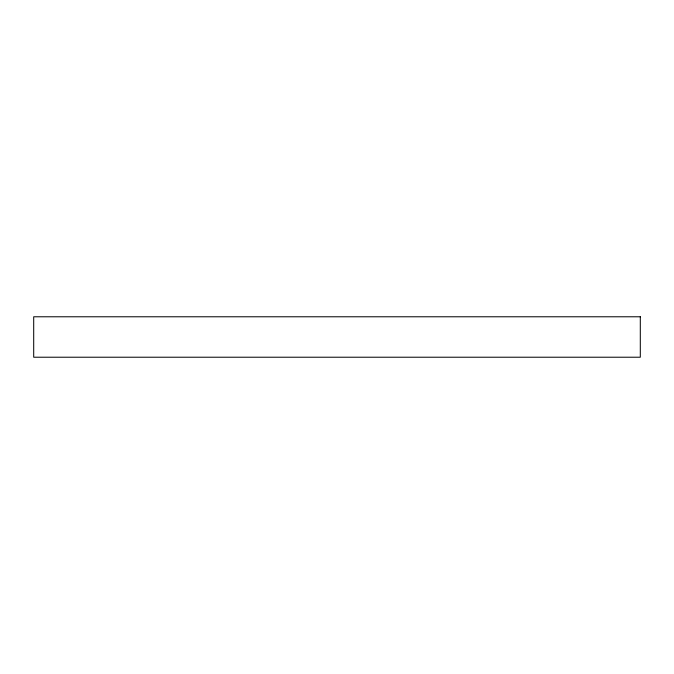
<?xml version="1.0" encoding="UTF-8"?>
<svg xmlns="http://www.w3.org/2000/svg" width="674" height="674" viewBox="0 0 674 674"><rect width="100%" height="100%" fill="white"/><g stroke="black" fill="none" stroke-linecap="round" stroke-linejoin="round"><path stroke-width="1.01" d="M640.3 316.78L33.7 316.78L33.7 357.22L640.3 357.22L640.3 316.78"/></g></svg>
